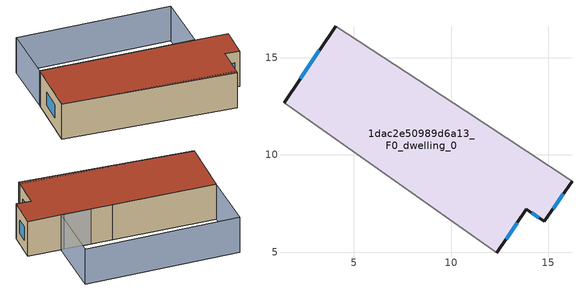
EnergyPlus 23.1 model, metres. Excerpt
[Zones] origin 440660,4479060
1dac2e50989d6a13_F0_dwelling_0
 floor ground (EU_floor_Construction): 13.89,10.18 16.22,8.66 14.8,6.58 13.87,7.21 12.36,4.97 1.4,12.69 4.06,16.62 10.72,12.26 z0
 wall outside (EU_wall_Construction): 12.36,4.97 13.87,7.21 14.8,6.58 16.22,8.66 / 4.06,16.62 1.4,12.69 z0:3
 wall adiabatic (EU_wall_Construction): 1.4,12.69 12.36,4.97 / 16.22,8.66 13.89,10.18 10.72,12.26 4.06,16.62 z0:3
 window (EU_Window_Construction): 15.25,7.23 15.78,8.01 / 14.16,7.01 14.51,6.78 / 12.83,5.67 13.4,6.51 / 3.23,15.39 2.23,13.92 z0.94:2.06
 roof outside (EU_roof_Construction): 14.8,6.58 16.22,8.66 13.89,10.18 10.72,12.26 4.06,16.62 1.4,12.69 12.36,4.97 13.87,7.21 z3
shading: 1.4,12.69 12.49,5.16 / 6.62,20.64 16.72,14.2 / 16.72,14.2 14.11,10.1 / 14.11,10.1 4.01,16.54 / 4.01,16.54 6.62,20.64 z0:3
[Building]
EU S2 Campaign: North Axis=0; Terrain=City; Solar Distribution=FullExterior
[Site:Location]
Madrid: Latitude=40.5; Longitude=-3.5; Time Zone=1; Elevation=609
[SizingPeriod:WeatherFileDays]
AnnualSizingPeriod: Begin Month=1; Begin Day of Month=1; End Month=12; End Day of Month=31; Day of Week for Start Day=Monday; Use Weather File Daylight Saving Period=No; Use Weather File Rain and Snow Indicators=No
[MATERIAL]
EU_InternalMass_Material: Roughness=MediumRough; Thickness=0.1; Conductivity=1; Density=1800; Specific Heat=900; Thermal Absorptance=0.9; Solar Absorptance=0.7; Visible Absorptance=0.7
[MATERIAL:NOMASS] Roughness=MediumRough; Thermal Absorptance=0.9; Solar Absorptance=0.7; Visible Absorptance=0.7
Name | Thermal Resistance
EU_wall_NoMass | 0.461255
EU_roof_NoMass | 0.289352
EU_floor_NoMass | 0.631313
[WINDOWMATERIAL:SIMPLEGLAZINGSYSTEM]
EU_Window_SimpleGlazing: UFactor=3.792; Solar Heat Gain Coefficient=0.85; Visible Transmittance=0.85
[CONSTRUCTION]
EU_wall_Construction: EU_wall_NoMass
EU_roof_Construction: EU_roof_NoMass
EU_floor_Construction: EU_floor_NoMass
EU_InternalMass_Construction: EU_InternalMass_Material
EU_Window_Construction: EU_Window_SimpleGlazing
[ZONE]
1dac2e50989d6a13_F0_dwelling_0: Type=1; Multiplier=1; Ceiling Height=autocalculate; Volume=208.545; Floor Area=autocalculate; Part of Total Floor Area=Yes
[INTERNALMASS]
1dac2e50989d6a13_F0_dwelling_0_EU_InternalMass: Construction=EU_InternalMass_Construction; Zone or ZoneList=1dac2e50989d6a13_F0_dwelling_0; Surface Area=69.515
[OTHEREQUIPMENT]
EU_Step8_InternalGain_1dac2e50989d6a13_F0_dwelling_0_f000: Fuel Type=Electricity; Zone or ZoneList or Space or SpaceList=1dac2e50989d6a13_F0_dwelling_0; Schedule=EU_Step8_GainSchedule_1dac2e50989d6a13_F0_dwelling_0_f000; Design Level Calculation Method=Watts/Area; Power per Zone Floor Area=1; Fraction Latent=0; Fraction Radiant=0; Fraction Lost=0; Carbon Dioxide Generation Rate=0; EndUse Subcategory=EU_Step8_InternalGains
[ZONEVENTILATION:DESIGNFLOWRATE]
EU_ConstantAir_1dac2e50989d6a13_F0_dwelling_0: Zone or ZoneList or Space or SpaceList=1dac2e50989d6a13_F0_dwelling_0; Schedule=EU_AlwaysOn; Design Flow Rate Calculation Method=AirChanges/Hour; Air Changes per Hour=0.64; Ventilation Type=Natural; Fan Pressure Rise=0; Fan Total Efficiency=1; Constant Term Coefficient=1; Temperature Term Coefficient=0; Velocity Term Coefficient=0; Velocity Squared Term Coefficient=0; Minimum Indoor Temperature=-100; Maximum Indoor Temperature=100; Delta Temperature=-100; Minimum Outdoor Temperature=-100; Maximum Outdoor Temperature=100; Maximum Wind Speed=40
[HVACTEMPLATE:THERMOSTAT]
EU_HeatOnly_1dac2e50989d6a13_F0_dwelling_0: Constant Heating Setpoint=20; Constant Cooling Setpoint=50
[HVACTEMPLATE:ZONE:IDEALLOADSAIRSYSTEM]
1dac2e50989d6a13_F0_dwelling_0: Template Thermostat=EU_HeatOnly_1dac2e50989d6a13_F0_dwelling_0; System Availability Schedule=EU_AlwaysOn; Maximum Heating Supply Air Temperature=50; Minimum Cooling Supply Air Temperature=13; Maximum Heating Supply Air Humidity Ratio=0.0156; Minimum Cooling Supply Air Humidity Ratio=0.0077; Heating Limit=NoLimit; Cooling Limit=NoLimit; Heating Availability Schedule=EU_AlwaysOn; Cooling Availability Schedule=EU_CoolingOff; Dehumidification Control Type=ConstantSensibleHeatRatio; Cooling Sensible Heat Ratio=0.7; Dehumidification Setpoint=60; Humidification Control Type=None; Humidification Setpoint=30; Outdoor Air Method=None; Outdoor Air Flow Rate per Person=0.00944; Outdoor Air Flow Rate per Zone Floor Area=0; Outdoor Air Flow Rate per Zone=0; Demand Controlled Ventilation Type=None; Outdoor Air Economizer Type=NoEconomizer; Heat Recovery Type=None; Sensible Heat Recovery Effectiveness=0.7; Latent Heat Recovery Effectiveness=0.65
[SIZING:ZONE]
1dac2e50989d6a13_F0_dwelling_0: Zone Cooling Design Supply Air Temperature Input Method=SupplyAirTemperature; Zone Cooling Design Supply Air Temperature=13; Zone Heating Design Supply Air Temperature Input Method=SupplyAirTemperature; Zone Heating Design Supply Air Temperature=50; Zone Cooling Design Supply Air Humidity Ratio=0.008; Zone Heating Design Supply Air Humidity Ratio=0.008; Cooling Design Air Flow Method=DesignDay; Cooling Design Air Flow Rate=0; Cooling Minimum Air Flow per Zone Floor Area=0.000762; Cooling Minimum Air Flow=0; Cooling Minimum Air Flow Fraction=0.2; Heating Design Air Flow Method=DesignDay; Heating Design Air Flow Rate=0; Heating Maximum Air Flow per Zone Floor Area=0.002032; Heating Maximum Air Flow=0.141576; Heating Maximum Air Flow Fraction=0.3; Account for Dedicated Outdoor Air System=No; Dedicated Outdoor Air System Control Strategy=NeutralSupplyAir; Dedicated Outdoor Air Low Setpoint Temperature for Design=autosize; Dedicated Outdoor Air High Setpoint Temperature for Design=autosize; Zone Load Sizing Method=Sensible Load Only No Latent Load; Zone Latent Cooling Design Supply Air Humidity Ratio Input Method=HumidityRatioDifference; Zone Cooling Design Supply Air Humidity Ratio Difference=0.005; Zone Latent Heating Design Supply Air Humidity Ratio Input Method=HumidityRatioDifference; Zone Humidification Design Supply Air Humidity Ratio Difference=0.005
[SCHEDULE:CONSTANT]
Name | Hourly Value
EU_AlwaysOn | 1
EU_CoolingOff | 0
[SCHEDULE:FILE]
EU_Step8_GainSchedule_1dac2e50989d6a13_F0_dwelling_0_f000: File=../../schedules/1dac2e50989d6a13/1dac2e50989d6a13_F0_dwelling_0_f000_gain.csv; Column Number=1; Rows to Skip at Top=0; Number of Hours of Data=8760; Column Separator=Comma; Interpolate to Timestep=No; Minutes per Item=60; Adjust Schedule for Daylight Savings=Yes
